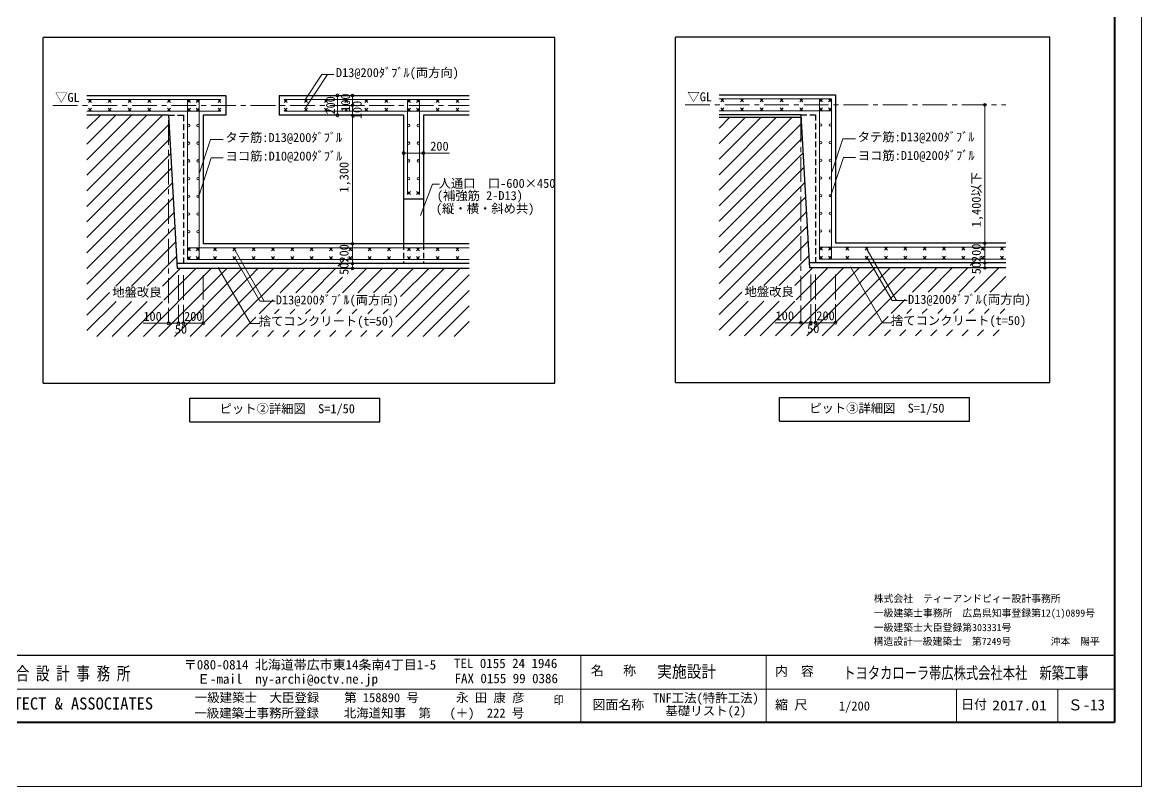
# Model space of a CAD drawing. Units: millimetres at full size, sheet at 1:200, with parts at 1:50. Extents: x -104640 to 71710, y -46154 to 74864.
# Drawn here: x 26426 to 71710, y -46154 to -15239 of the extents above; entities that cross this region are included whole.
import ezdxf
from ezdxf.enums import TextEntityAlignment as Align

# ---------------------------------------------------------------- set-up
doc = ezdxf.new("R2010")
doc.units = ezdxf.units.MM
doc.header["$LTSCALE"] = 200
doc.header["$PDMODE"] = 32
doc.header["$PDSIZE"] = 100
doc.linetypes.add('CHAIN1', pattern=[8, 5, -1, 1, -1])
doc.linetypes.add('DASHED1', pattern=[1.8, 1.2, -0.6])
for name, color, linetype, lineweight in [('0-0_基準線', 7, 'Continuous', 18), ('0-1_躯体', 2, 'Continuous', 18), ('0-2_間仕切り', 3, 'Continuous', 25), ('1-0_基準線', 3, 'Continuous', 25), ('1-1_躯体', 7, 'Continuous', 18), ('1-5_仕上げ', 7, 'Continuous', 18), ('1-7_寸法', 4, 'Continuous', 9), ('1-8_補助線', 4, 'Continuous', 9), ('1-F_', 4, 'CHAIN1', 9), ('2-2_間仕切り', 1, 'Continuous', 18)]:
    doc.layers.add(name, color=color, linetype=linetype, lineweight=lineweight)
doc.layers.add('2-1_躯体', color=7, linetype='Continuous')
doc.styles.add('ＭＳ ゴシック', font='')
doc.styles.get('ＭＳ ゴシック').set_extended_font_data('MS Gothic')

# ---------------------------------------------------------------- blocks, each defined once
blk = doc.blocks.new('_Small')
at = {"layer": '1-7_寸法', "color": 1, "lineweight": 18}
blk.add_circle((0, 0), 50, dxfattribs=at)

msp = doc.modelspace()

# ---------------------------------------------------------------- linework, layer by layer
at = {"layer": '0-0_基準線', "color": 3, "lineweight": 25}
msp.add_line((70618.7, -40846.9), (-8581.3, -40846.9), dxfattribs=at)
at = {"layer": '0-0_基準線', "color": 6, "lineweight": 40}
msp.add_line((70618.7, -43566.9), (52618.7, -43566.9), dxfattribs=at)
msp.add_lwpolyline([(70618.7, -43566.9), (-8581.3, -43566.9), (-8581.3, 11033.1), (70618.7, 11033.1)], close=True, dxfattribs=at)
at = {"layer": '0-1_躯体', "color": 7}
for p, q in [((49018.7, -40855.3), (49018.7, -43551.2)), ((56518.7, -40846.3), (56518.7, -43551.2)), ((64218.7, -42203.9), (64218.7, -43566.9)), ((68318.7, -42203.9), (68318.7, -43566.9))]:
    msp.add_line(p, q, dxfattribs=at)
at = {"layer": '0-2_間仕切り', "color": 4, "lineweight": 9}
msp.add_line((21683.7, -42206.9), (70618.7, -42206.9), dxfattribs=at)
at = {"layer": '1-0_基準線'}
for p, q in [((52846.1, -29813.2), (52846.1, -15832.8)), ((68002.3, -15832.8), (52846.1, -15832.8)), ((68002.3, -29813.2), (68002.3, -15832.8)), ((27266.4, -29836.2), (27266.4, -15855.8)), ((47966.9, -15855.8), (27266.4, -15855.8)), ((47966.9, -29836.2), (47966.9, -15855.8)), ((29039, -18195.1), (34662, -18195.1)), ((34662, -18195.1), (34662, -18995.1)), ((36822, -18195.1), (44499.1, -18195.1)), ((36822, -18195.1), (36822, -18995.1)), ((54618.7, -18172.2), (59321.7, -18172.2)), ((59321.7, -18172.2), (59321.7, -24172.2)), ((32342, -18995.1), (29039, -18995.1)), ((32342, -18995.1), (32695, -25195.1)), ((34662, -18995.1), (33742, -18995.1)), ((33742, -18995.1), (33742, -24195.1)), ((41850.8, -18995.1), (36822, -18995.1)), ((44499.1, -18995.1), (42650.8, -18995.1)), ((57921.7, -18972.2), (54618.7, -18972.2)), ((57921.7, -18972.2), (58274.7, -25172.2)), ((57933.1, -19092.2), (54618.7, -19092.2)), ((42650.8, -22395.1), (41850.8, -22395.1)), ((41850.8, -24195.1), (33742, -24195.1)), ((42650.8, -24195.1), (41850.8, -24195.1)), ((44499.1, -24195.1), (42650.8, -24195.1)), ((66219.1, -24172.2), (59321.7, -24172.2)), ((44499.1, -24995.1), (32695, -24995.1)), ((44499.1, -25195.1), (32695, -25195.1)), ((66219.1, -24972.2), (58274.7, -24972.2)), ((66219.1, -25172.2), (58274.7, -25172.2)), ((27266.4, -29836.2), (47966.9, -29836.2)), ((52846.1, -29813.2), (68002.3, -29813.2)), ((57061.3, -31373.2), (57061.3, -30413.2)), ((57061.3, -30413.2), (64741.3, -30413.2)), ((64741.3, -31373.2), (64741.3, -30413.2)), ((57061.3, -31373.2), (64741.3, -31373.2))]:
    msp.add_line(p, q, dxfattribs=at)
at = {"layer": '1-0_基準線', "linetype": 'DASHED1'}
for p, q in [((32342, -18995.1), (32942, -18995.1)), ((32942, -18995.1), (32942, -24995.1)), ((57921.7, -18972.2), (58521.7, -18972.2)), ((58521.7, -18972.2), (58521.7, -24972.2)), ((41850.8, -24195.1), (41850.8, -24995.1)), ((42650.8, -24195.1), (42650.8, -24995.1))]:
    msp.add_line(p, q, dxfattribs=at)
at = {"layer": '1-0_基準線'}
for points in [[(41850.8, -18995.1), (41850.8, -22395.1), (41850.8, -24195.1)], [(42650.8, -18995.1), (42650.8, -22395.1), (42650.8, -24195.1)]]:
    msp.add_lwpolyline(points, dxfattribs=at)
at = {"layer": '1-1_躯体'}
for p, q in [((29039, -18355.1), (33102, -18355.1)), ((29222, -18475.1), (29102, -18355.1)), ((29102, -18475.1), (29222, -18355.1)), ((30022, -18475.1), (29902, -18355.1)), ((29902, -18475.1), (30022, -18355.1)), ((30822, -18475.1), (30702, -18355.1)), ((30702, -18475.1), (30822, -18355.1)), ((31622, -18475.1), (31502, -18355.1)), ((31502, -18475.1), (31622, -18355.1)), ((32422, -18475.1), (32302, -18355.1)), ((32302, -18475.1), (32422, -18355.1)), ((33102, -18475.1), (33222, -18355.1)), ((33222, -18475.1), (33102, -18355.1)), ((33102, -18355.1), (34462, -18355.1)), ((33102, -18355.1), (33102, -24835.1)), ((33582, -18475.1), (33462, -18355.1)), ((33462, -18475.1), (33582, -18355.1)), ((33582, -18475.1), (33462, -18355.1)), ((33462, -18475.1), (33582, -18355.1)), ((33582, -18355.1), (33582, -24835.1)), ((34342, -18475.1), (34462, -18355.1)), ((34462, -18475.1), (34342, -18355.1)), ((37022, -18475.1), (37142, -18355.1)), ((37142, -18475.1), (37022, -18355.1)), ((37022, -18355.1), (44499.1, -18355.1)), ((37837, -18475.1), (37957, -18355.1)), ((37957, -18475.1), (37837, -18355.1)), ((38652, -18475.1), (38772, -18355.1)), ((38772, -18475.1), (38652, -18355.1)), ((39467, -18475.1), (39587, -18355.1)), ((39587, -18475.1), (39467, -18355.1)), ((40282, -18475.1), (40402, -18355.1)), ((40402, -18475.1), (40282, -18355.1)), ((41097, -18475.1), (41217, -18355.1)), ((41217, -18475.1), (41097, -18355.1)), ((42010.8, -18475.1), (42130.8, -18355.1)), ((42130.8, -18475.1), (42010.8, -18355.1)), ((42010.8, -18355.1), (42010.8, -22195.1)), ((42490.8, -18475.1), (42370.8, -18355.1)), ((42370.8, -18475.1), (42490.8, -18355.1)), ((42490.8, -18355.1), (42490.8, -22195.1)), ((43290.8, -18475.1), (43170.8, -18355.1)), ((43170.8, -18475.1), (43290.8, -18355.1)), ((44090.8, -18475.1), (43970.8, -18355.1)), ((43970.8, -18475.1), (44090.8, -18355.1)), ((54618.7, -18332.2), (58681.7, -18332.2)), ((54801.7, -18452.2), (54681.7, -18332.2)), ((54681.7, -18452.2), (54801.7, -18332.2)), ((55601.7, -18452.2), (55481.7, -18332.2)), ((55481.7, -18452.2), (55601.7, -18332.2)), ((56401.7, -18452.2), (56281.7, -18332.2)), ((56281.7, -18452.2), (56401.7, -18332.2)), ((57201.7, -18452.2), (57081.7, -18332.2)), ((57081.7, -18452.2), (57201.7, -18332.2)), ((58001.7, -18452.2), (57881.7, -18332.2)), ((57881.7, -18452.2), (58001.7, -18332.2)), ((58681.7, -18452.2), (58801.7, -18332.2)), ((58801.7, -18452.2), (58681.7, -18332.2)), ((58681.7, -18332.2), (59161.7, -18332.2)), ((58681.7, -18332.2), (58681.7, -24812.2)), ((59161.7, -18452.2), (59041.7, -18332.2)), ((59041.7, -18452.2), (59161.7, -18332.2)), ((59161.7, -18452.2), (59041.7, -18332.2)), ((59041.7, -18452.2), (59161.7, -18332.2)), ((59161.7, -18332.2), (59161.7, -24812.2)), ((29039, -18835.1), (33102, -18835.1)), ((29222, -18715.1), (29102, -18835.1)), ((29102, -18715.1), (29222, -18835.1)), ((30022, -18715.1), (29902, -18835.1)), ((29902, -18715.1), (30022, -18835.1)), ((30822, -18715.1), (30702, -18835.1)), ((30702, -18715.1), (30822, -18835.1)), ((31622, -18715.1), (31502, -18835.1)), ((31502, -18715.1), (31622, -18835.1)), ((32422, -18715.1), (32302, -18835.1)), ((32302, -18715.1), (32422, -18835.1)), ((33102, -18715.1), (33222, -18835.1)), ((33222, -18715.1), (33102, -18835.1)), ((33102, -18835.1), (34462, -18835.1)), ((33582, -18715.1), (33462, -18835.1)), ((33462, -18715.1), (33582, -18835.1)), ((33582, -18715.1), (33462, -18835.1)), ((33462, -18715.1), (33582, -18835.1)), ((34342, -18715.1), (34462, -18835.1)), ((34462, -18715.1), (34342, -18835.1)), ((37022, -18715.1), (37142, -18835.1)), ((37142, -18715.1), (37022, -18835.1)), ((37022, -18835.1), (44499.1, -18835.1)), ((37837, -18715.1), (37957, -18835.1)), ((37957, -18715.1), (37837, -18835.1)), ((38652, -18715.1), (38772, -18835.1)), ((38772, -18715.1), (38652, -18835.1)), ((39467, -18715.1), (39587, -18835.1)), ((39587, -18715.1), (39467, -18835.1)), ((40282, -18715.1), (40402, -18835.1)), ((40402, -18715.1), (40282, -18835.1)), ((41097, -18715.1), (41217, -18835.1)), ((41217, -18715.1), (41097, -18835.1)), ((42010.8, -18715.1), (42130.8, -18835.1)), ((42130.8, -18715.1), (42010.8, -18835.1)), ((42490.8, -18715.1), (42370.8, -18835.1)), ((42370.8, -18715.1), (42490.8, -18835.1)), ((43290.8, -18715.1), (43170.8, -18835.1)), ((43170.8, -18715.1), (43290.8, -18835.1)), ((44090.8, -18715.1), (43970.8, -18835.1)), ((43970.8, -18715.1), (44090.8, -18835.1)), ((54618.7, -18812.2), (58681.7, -18812.2)), ((54801.7, -18692.2), (54681.7, -18812.2)), ((54681.7, -18692.2), (54801.7, -18812.2)), ((55601.7, -18692.2), (55481.7, -18812.2)), ((55481.7, -18692.2), (55601.7, -18812.2)), ((56401.7, -18692.2), (56281.7, -18812.2)), ((56281.7, -18692.2), (56401.7, -18812.2)), ((57201.7, -18692.2), (57081.7, -18812.2)), ((57081.7, -18692.2), (57201.7, -18812.2)), ((58001.7, -18692.2), (57881.7, -18812.2)), ((57881.7, -18692.2), (58001.7, -18812.2)), ((58681.7, -18692.2), (58801.7, -18812.2)), ((59161.7, -18692.2), (59041.7, -18812.2)), ((59041.7, -18692.2), (59161.7, -18812.2)), ((59161.7, -18692.2), (59041.7, -18812.2)), ((59041.7, -18692.2), (59161.7, -18812.2)), ((42010.8, -22075.1), (42130.8, -22195.1)), ((42130.8, -22075.1), (42010.8, -22195.1)), ((42490.8, -22075.1), (42370.8, -22195.1)), ((42370.8, -22075.1), (42490.8, -22195.1)), ((44499.1, -24355.1), (33102, -24355.1)), ((33102, -24475.1), (33222, -24355.1)), ((33222, -24475.1), (33102, -24355.1)), ((33462, -24475.1), (33582, -24355.1)), ((33582, -24475.1), (33462, -24355.1)), ((34164.2, -24475.1), (34284.2, -24355.1)), ((34284.2, -24475.1), (34164.2, -24355.1)), ((34946.5, -24475.1), (35066.5, -24355.1)), ((35066.5, -24475.1), (34946.5, -24355.1)), ((35728.7, -24475.1), (35848.7, -24355.1)), ((35848.7, -24475.1), (35728.7, -24355.1)), ((36510.9, -24475.1), (36630.9, -24355.1)), ((36630.9, -24475.1), (36510.9, -24355.1)), ((37293.1, -24475.1), (37413.1, -24355.1)), ((37413.1, -24475.1), (37293.1, -24355.1)), ((38075.3, -24475.1), (38195.3, -24355.1)), ((38195.3, -24475.1), (38075.3, -24355.1)), ((38857.6, -24475.1), (38977.6, -24355.1)), ((38977.6, -24475.1), (38857.6, -24355.1)), ((39639.8, -24475.1), (39759.8, -24355.1)), ((39759.8, -24475.1), (39639.8, -24355.1)), ((40422, -24475.1), (40542, -24355.1)), ((40542, -24475.1), (40422, -24355.1)), ((41204.2, -24475.1), (41324.2, -24355.1)), ((41324.2, -24475.1), (41204.2, -24355.1)), ((42010.8, -24475.1), (42130.8, -24355.1)), ((42130.8, -24475.1), (42010.8, -24355.1)), ((42370.8, -24475.1), (42490.8, -24355.1)), ((42490.8, -24475.1), (42370.8, -24355.1)), ((43170.8, -24475.1), (43290.8, -24355.1)), ((43290.8, -24475.1), (43170.8, -24355.1)), ((43970.8, -24475.1), (44090.8, -24355.1)), ((44090.8, -24475.1), (43970.8, -24355.1)), ((66219.1, -24332.2), (58681.7, -24332.2)), ((58681.7, -24452.2), (58801.7, -24332.2)), ((58801.7, -24452.2), (58681.7, -24332.2)), ((59041.7, -24452.2), (59161.7, -24332.2)), ((59161.7, -24452.2), (59041.7, -24332.2)), ((59743.9, -24452.2), (59863.9, -24332.2)), ((59863.9, -24452.2), (59743.9, -24332.2)), ((60526.2, -24452.2), (60646.2, -24332.2)), ((60646.2, -24452.2), (60526.2, -24332.2)), ((61308.4, -24452.2), (61428.4, -24332.2)), ((61428.4, -24452.2), (61308.4, -24332.2)), ((62090.6, -24452.2), (62210.6, -24332.2)), ((62210.6, -24452.2), (62090.6, -24332.2)), ((62872.8, -24452.2), (62992.8, -24332.2)), ((62992.8, -24452.2), (62872.8, -24332.2)), ((63655, -24452.2), (63775, -24332.2)), ((63775, -24452.2), (63655, -24332.2)), ((64437.3, -24452.2), (64557.3, -24332.2)), ((64557.3, -24452.2), (64437.3, -24332.2)), ((65219.5, -24452.2), (65339.5, -24332.2)), ((65339.5, -24452.2), (65219.5, -24332.2)), ((66001.7, -24452.2), (66121.7, -24332.2)), ((66121.7, -24452.2), (66001.7, -24332.2)), ((33102, -24715.1), (33222, -24835.1)), ((33222, -24715.1), (33102, -24835.1)), ((33102, -24835.1), (44499.1, -24835.1)), ((33462, -24715.1), (33582, -24835.1)), ((33582, -24715.1), (33462, -24835.1)), ((34164.2, -24715.1), (34284.2, -24835.1)), ((34284.2, -24715.1), (34164.2, -24835.1)), ((34946.5, -24715.1), (35066.5, -24835.1)), ((35066.5, -24715.1), (34946.5, -24835.1)), ((35728.7, -24715.1), (35848.7, -24835.1)), ((35848.7, -24715.1), (35728.7, -24835.1)), ((36510.9, -24715.1), (36630.9, -24835.1)), ((36630.9, -24715.1), (36510.9, -24835.1)), ((37293.1, -24715.1), (37413.1, -24835.1)), ((37413.1, -24715.1), (37293.1, -24835.1)), ((38075.3, -24715.1), (38195.3, -24835.1)), ((38195.3, -24715.1), (38075.3, -24835.1)), ((38857.6, -24715.1), (38977.6, -24835.1)), ((38977.6, -24715.1), (38857.6, -24835.1)), ((39639.8, -24715.1), (39759.8, -24835.1)), ((39759.8, -24715.1), (39639.8, -24835.1)), ((40422, -24715.1), (40542, -24835.1)), ((40542, -24715.1), (40422, -24835.1)), ((41204.2, -24715.1), (41324.2, -24835.1)), ((41324.2, -24715.1), (41204.2, -24835.1)), ((42010.8, -24715.1), (42130.8, -24835.1)), ((42130.8, -24715.1), (42010.8, -24835.1)), ((42370.8, -24715.1), (42490.8, -24835.1)), ((42490.8, -24715.1), (42370.8, -24835.1)), ((43170.8, -24715.1), (43290.8, -24835.1)), ((43290.8, -24715.1), (43170.8, -24835.1)), ((43970.8, -24715.1), (44090.8, -24835.1)), ((44090.8, -24715.1), (43970.8, -24835.1)), ((58681.7, -24692.2), (58801.7, -24812.2)), ((58801.7, -24692.2), (58681.7, -24812.2)), ((58681.7, -24812.2), (66219.1, -24812.2)), ((59041.7, -24692.2), (59161.7, -24812.2)), ((59161.7, -24692.2), (59041.7, -24812.2)), ((59743.9, -24692.2), (59863.9, -24812.2)), ((59863.9, -24692.2), (59743.9, -24812.2)), ((60526.2, -24692.2), (60646.2, -24812.2)), ((60646.2, -24692.2), (60526.2, -24812.2)), ((61308.4, -24692.2), (61428.4, -24812.2)), ((61428.4, -24692.2), (61308.4, -24812.2)), ((62090.6, -24692.2), (62210.6, -24812.2)), ((62210.6, -24692.2), (62090.6, -24812.2)), ((62872.8, -24692.2), (62992.8, -24812.2)), ((62992.8, -24692.2), (62872.8, -24812.2)), ((63655, -24692.2), (63775, -24812.2)), ((63775, -24692.2), (63655, -24812.2)), ((64437.3, -24692.2), (64557.3, -24812.2)), ((64557.3, -24692.2), (64437.3, -24812.2)), ((65219.5, -24692.2), (65339.5, -24812.2)), ((65339.5, -24692.2), (65219.5, -24812.2)), ((66001.7, -24692.2), (66121.7, -24812.2)), ((66121.7, -24692.2), (66001.7, -24812.2))]:
    msp.add_line(p, q, dxfattribs=at)
msp.add_lwpolyline([(58801.7, -18692.2), (58681.7, -18812.2), (59161.7, -18812.2)], dxfattribs=at)
for centre in [(33150, -19410.1), (33534, -19410.1), (42058.8, -19410.1), (42442.8, -19410.1), (58729.7, -19387.2), (59113.7, -19387.2), (33150, -20125.1), (33534, -20125.1), (42058.8, -20125.1), (42442.8, -20125.1), (58729.7, -20102.2), (59113.7, -20102.2), (33150, -20840.1), (33534, -20840.1), (42058.8, -20840.1), (42442.8, -20840.1), (58729.7, -20817.2), (59113.7, -20817.2), (33150, -21555.1), (33534, -21555.1), (42058.8, -21555.1), (42442.8, -21555.1), (58729.7, -21532.2), (59113.7, -21532.2), (33150, -22270.1), (33534, -22270.1), (58729.7, -22247.2), (59113.7, -22247.2), (33150, -22985.1), (33534, -22985.1), (58729.7, -22962.2), (59113.7, -22962.2), (33150, -23700.1), (33534, -23700.1), (58729.7, -23677.2), (59113.7, -23677.2)]:
    msp.add_circle(centre, 48, dxfattribs=at)
at = {"layer": '1-5_仕上げ'}
for p, q in [((37883, -18347.2), (38543.9, -17345.9)), ((37886.7, -18691.9), (38775.2, -17345.9)), ((39031.1, -17345.9), (38543.9, -17345.9)), ((33593.7, -21327.2), (34038.4, -19970.7)), ((34554.3, -19970.7), (34038.4, -19970.7)), ((59173.4, -21304.2), (59618.1, -19947.7)), ((60134, -19947.7), (59618.1, -19947.7)), ((33546.1, -22311.1), (34067.1, -20721.7)), ((34554.3, -20721.7), (34067.1, -20721.7)), ((59125.8, -22288.1), (59646.8, -20698.8)), ((60134, -20698.8), (59646.8, -20698.8)), ((60611.4, -24443.7), (61794.4, -26492.9)), ((35027, -24770), (36035, -26515.8)), ((35031.7, -24466.7), (36214.7, -26515.8)), ((60606.7, -24747.1), (61614.7, -26492.9)), ((34345.4, -25151.1), (35652.6, -27415.2)), ((59925.1, -25128.1), (61232.3, -27392.2)), ((36647.8, -26515.8), (36035, -26515.8)), ((62227.5, -26492.9), (61614.7, -26492.9)), ((36033.8, -27415.2), (35652.6, -27415.2)), ((61613.5, -27392.2), (61232.3, -27392.2))]:
    msp.add_line(p, q, dxfattribs=at)
at = {"layer": '1-5_仕上げ', "color": 3, "lineweight": 25}
for p, q in [((33207.1, -31396.2), (33207.1, -30436.2)), ((33207.1, -30436.2), (40887.1, -30436.2)), ((40887.1, -31396.2), (40887.1, -30436.2)), ((33207.1, -31396.2), (40887.1, -31396.2))]:
    msp.add_line(p, q, dxfattribs=at)
at = {"layer": '1-5_仕上げ'}
msp.add_lwpolyline([(43296.4, -21781.2), (43017.3, -21781.2), (42535.4, -23051.3)], dxfattribs=at)
at = {"layer": '1-7_寸法'}
for p, q in [((39174.1, -18995.1), (39174.1, -18195.1)), ((39784.3, -18595.1), (39784.3, -18195.1)), ((39784.3, -18595.1), (39784.3, -24195.1)), ((39784.3, -18995.1), (39784.3, -18875.1)), ((65364, -18572.2), (65364, -24172.2)), ((33742, -22982.2), (33742, -23740.1)), ((59321.7, -22959.2), (59321.7, -23717.1)), ((39784.3, -24195.1), (39784.3, -24995.1)), ((65364, -24172.2), (65364, -24972.2)), ((39500.5, -25195.1), (39143, -25195.1)), ((39784.3, -24995.1), (39784.3, -25195.1)), ((65080.2, -25172.2), (64722.7, -25172.2)), ((65364, -24972.2), (65364, -25172.2)), ((32342, -26840.1), (32342, -27411.1)), ((32742, -26840.1), (32742, -27411.1)), ((32742, -26840.1), (32742, -27411.1)), ((32942, -26840.1), (32942, -27411.1)), ((32942, -26840.1), (32942, -27411.1)), ((33742, -26840.1), (33742, -27411.1)), ((57921.7, -26817.1), (57921.7, -27388.2)), ((58321.7, -26817.1), (58321.7, -27388.2)), ((58321.7, -26817.1), (58321.7, -27388.2)), ((58521.7, -26817.1), (58521.7, -27388.2)), ((58521.7, -26817.1), (58521.7, -27388.2)), ((59321.7, -26817.1), (59321.7, -27388.2)), ((32942, -27411.1), (32742, -27411.1)), ((32942, -27411.1), (33742, -27411.1)), ((58521.7, -27388.2), (58321.7, -27388.2)), ((58521.7, -27388.2), (59321.7, -27388.2))]:
    msp.add_line(p, q, dxfattribs=at)
for points in [[(41850.8, -20527.8), (42650.8, -20527.8), (43709.1, -20527.8)], [(32742, -27411.1), (32342, -27411.1), (31308.8, -27411.1)], [(58321.7, -27388.2), (57921.7, -27388.2), (56888.5, -27388.2)]]:
    msp.add_lwpolyline(points, dxfattribs=at)
at = {"layer": '1-7_寸法', "color": 7}
for p in [(39784.3, -18195.1), (39784.3, -18595.1), (65364, -18572.2), (39784.3, -18995.1), (39784.3, -24195.1), (65364, -24172.2), (39784.3, -24995.1), (39784.3, -25195.1), (65364, -24972.2), (65364, -25172.2)]:
    msp.add_point(p, dxfattribs=at)
at = {"layer": '1-8_補助線'}
for p, q in [((29039, -19537.5), (29581.4, -18995.1)), ((29039, -20166.1), (30210, -18995.1)), ((29039, -20794.7), (30838.6, -18995.1)), ((29039, -21423.4), (31467.2, -18995.1)), ((29039, -22052), (32095.9, -18995.1)), ((29039, -22680.6), (32362.6, -19357)), ((54618.7, -19514.5), (55041.1, -19092.2)), ((54618.7, -20143.2), (55669.7, -19092.2)), ((54618.7, -20771.8), (56298.3, -19092.2)), ((54618.7, -21400.4), (56927, -19092.2)), ((54618.7, -22029), (57555.6, -19092.2)), ((54618.7, -22657.6), (57946.5, -19329.9)), ((29039, -23309.2), (32396.5, -19951.7)), ((54618.7, -23286.2), (57979.9, -19925.1)), ((29039, -23937.8), (32430.3, -20546.5)), ((54618.7, -23914.9), (58013.3, -20520.2)), ((29039, -24566.4), (32464.2, -21141.3)), ((54618.7, -24543.5), (58046.8, -21115.4)), ((54618.7, -25172.1), (58080.2, -21710.6)), ((29039, -25195.1), (32498.1, -21736)), ((29039, -25823.7), (32531.9, -22330.8)), ((54618.7, -25800.7), (58113.7, -22305.8)), ((29039, -26452.3), (32565.8, -22925.5)), ((54618.7, -26429.3), (58147.1, -22900.9)), ((30211.8, -25908.1), (32599.7, -23520.3)), ((55791.5, -25885.2), (58180.5, -23496.1)), ((30840.4, -25908.1), (32633.5, -24115)), ((56420.1, -25885.2), (58214, -24091.3)), ((31469, -25908.1), (32667.4, -24709.8)), ((39189.7, -25102.3), (39428, -24863.9)), ((57048.7, -25885.2), (58247.4, -24686.5)), ((64769.4, -25079.3), (65007.7, -24841)), ((31322.2, -27940.8), (34067.9, -25195.1)), ((31950.8, -27940.8), (34696.5, -25195.1)), ((32097.6, -25908.1), (32810.7, -25195.1)), ((32154, -26480.4), (33439.3, -25195.1)), ((35635.8, -25513.1), (35953.8, -25195.1)), ((35865.9, -25911.6), (36582.4, -25195.1)), ((36096, -26310.1), (37211, -25195.1)), ((36860.3, -26174.4), (37839.6, -25195.1)), ((37488.9, -26174.4), (38468.2, -25195.1)), ((38117.6, -26174.4), (39096.8, -25195.1)), ((39374.8, -26174.4), (40354.1, -25195.1)), ((39725.5, -25195.1), (39753.9, -25166.7)), ((40003.4, -26174.4), (40982.7, -25195.1)), ((40632, -26174.4), (41611.3, -25195.1)), ((41260.7, -26174.4), (42239.9, -25195.1)), ((41380.1, -27940.8), (44125.8, -25195.1)), ((41531.4, -27160.9), (43497.2, -25195.1)), ((41730.2, -26333.5), (42868.5, -25195.1)), ((56901.9, -27917.8), (59647.6, -25172.2)), ((57530.5, -27917.8), (60276.2, -25172.2)), ((57677.3, -25885.2), (58390.4, -25172.2)), ((57733.7, -26457.4), (59019, -25172.2)), ((61215.5, -25490.1), (61533.5, -25172.2)), ((61445.6, -25888.6), (62162.1, -25172.2)), ((61675.7, -26287.2), (62790.7, -25172.2)), ((62440, -26151.4), (63419.3, -25172.2)), ((63068.7, -26151.4), (64047.9, -25172.2)), ((63697.3, -26151.4), (64676.5, -25172.2)), ((64954.5, -26151.4), (65933.8, -25172.2)), ((65305.2, -25172.2), (65333.6, -25143.7)), ((33208.1, -27940.8), (35521.8, -25627)), ((35521.8, -25627), (35635.8, -25513.1)), ((38746.2, -26174.4), (39374.8, -25545.8)), ((42008.7, -27940.8), (44499.1, -25450.5)), ((58787.8, -27917.8), (61101.5, -25604.1)), ((61101.5, -25604.1), (61215.5, -25490.1)), ((64325.9, -26151.4), (64954.5, -25522.8)), ((65583.1, -26151.4), (66219.1, -25515.4)), ((29039, -27080.9), (29950.2, -26169.7)), ((33836.7, -27940.8), (35751.9, -26025.6)), ((35751.9, -26025.6), (35865.9, -25911.6)), ((42637.3, -27940.8), (44499.1, -26079.1)), ((54618.7, -27057.9), (55529.9, -26146.8)), ((59416.4, -27917.8), (61331.6, -26002.6)), ((61331.6, -26002.6), (61445.6, -25888.6)), ((66211.7, -26151.4), (66219.1, -26144.1)), ((29039, -27709.5), (30214.2, -26534.4)), ((29436.4, -27940.8), (30842.8, -26534.4)), ((30065, -27940.8), (31471.4, -26534.4)), ((30693.6, -27940.8), (32100, -26534.4)), ((34465.3, -27940.8), (35982, -26424.1)), ((35982, -26424.1), (36096, -26310.1)), ((36000.7, -27034.1), (36569.3, -26465.4)), ((43266, -27940.8), (44499.1, -26707.7)), ((54618.7, -27686.6), (55793.9, -26511.4)), ((55016.1, -27917.8), (56422.5, -26511.4)), ((55644.7, -27917.8), (57051.1, -26511.4)), ((56273.3, -27917.8), (57679.7, -26511.4)), ((60045, -27917.8), (61561.7, -26401.1)), ((61561.7, -26401.1), (61675.7, -26287.2)), ((61580.4, -27011.1), (62149, -26442.5)), ((35093.9, -27940.8), (35877.7, -27157)), ((36629.3, -27034.1), (36820.6, -26842.8)), ((37257.9, -27034.1), (37449.2, -26842.8)), ((37886.5, -27034.1), (38077.8, -26842.8)), ((38515.1, -27034.1), (38706.4, -26842.8)), ((39143.7, -27034.1), (39335, -26842.8)), ((39772.4, -27034.1), (39963.7, -26842.8)), ((40401, -27034.1), (40592.3, -26842.8)), ((41029.6, -27034.1), (41220.9, -26842.8)), ((60673.6, -27917.8), (61457.4, -27134)), ((62209, -27011.1), (62400.3, -26819.8)), ((62837.6, -27011.1), (63028.9, -26819.8)), ((63466.2, -27011.1), (63657.5, -26819.8)), ((64094.8, -27011.1), (64286.1, -26819.8)), ((64723.4, -27011.1), (64914.7, -26819.8)), ((65352.1, -27011.1), (65543.4, -26819.8)), ((65980.7, -27011.1), (66172, -26819.8)), ((43894.6, -27940.8), (44499.1, -27336.3)), ((35722.5, -27940.8), (35963.8, -27699.6)), ((36351.2, -27940.8), (36592.4, -27699.6)), ((36979.8, -27940.8), (37221, -27699.6)), ((37608.4, -27940.8), (37849.6, -27699.6)), ((38237, -27940.8), (38478.3, -27699.6)), ((38865.6, -27940.8), (39106.9, -27699.6)), ((39494.2, -27940.8), (39735.5, -27699.6)), ((40122.9, -27940.8), (40364.1, -27699.6)), ((40751.5, -27940.8), (40992.7, -27699.6)), ((61302.2, -27917.8), (61543.5, -27676.6)), ((61930.9, -27917.8), (62172.1, -27676.6)), ((62559.5, -27917.8), (62800.7, -27676.6)), ((63188.1, -27917.8), (63429.3, -27676.6)), ((63816.7, -27917.8), (64058, -27676.6)), ((64445.3, -27917.8), (64686.6, -27676.6)), ((65074, -27917.8), (65315.2, -27676.6)), ((65702.6, -27917.8), (65943.8, -27676.6))]:
    msp.add_line(p, q, dxfattribs=at)
for points in [[(32579.4, -27940.8), (35291.7, -25228.5), (35325.1, -25195.1)], [(58159.2, -27917.8), (60871.4, -25205.6), (60904.8, -25172.2)]]:
    msp.add_lwpolyline(points, dxfattribs=at)
at = {"layer": '1-F_'}
for p, q in [((27662.5, -18595.1), (44499.1, -18595.1)), ((53242.2, -18572.2), (66219.1, -18572.2)), ((32342, -19191.7), (32342, -26840.1)), ((57921.7, -19088.8), (57921.7, -26817.1)), ((32742, -25467.1), (32742, -26840.1)), ((32942, -25467.1), (32942, -26840.1)), ((33742, -25467.1), (33742, -26840.1)), ((58321.7, -25444.1), (58321.7, -26817.1)), ((58521.7, -25444.1), (58521.7, -26817.1)), ((59321.7, -25444.1), (59321.7, -26817.1))]:
    msp.add_line(p, q, dxfattribs=at)
at = {"layer": '2-2_間仕切り'}
msp.add_lwpolyline([(-12290.4, 13245.8), (-12290.4, -46154.2), (71709.6, -46154.2), (71709.6, 13245.8)], close=True, dxfattribs=at)

# ---------------------------------------------------------------- block references
at = {"layer": '1-7_寸法', "xscale": 1.2, "yscale": 1.2}
for p, rotation in [((39174.1, -18195.1), 90), ((39174.1, -18995.1), 270), ((41850.8, -20527.8), 180), ((32342, -27411.1), 180), ((32942, -27411.1), 180), ((57921.7, -27388.2), 180), ((58521.7, -27388.2), 180)]:
    msp.add_blockref('_Small', p, dxfattribs=dict(at, rotation=rotation))
for p in [(42650.8, -20527.8), (32742, -27411.1), (33742, -27411.1), (58321.7, -27388.2), (59321.7, -27388.2)]:
    msp.add_blockref('_Small', p, dxfattribs=at)

# ---------------------------------------------------------------- texts
at = {"layer": '0-0_基準線', "color": 3, "style": 'ＭＳ ゴシック'}
for s, height, p in [('〒080-0814 北海道帯広市東14条南4丁目1-5', 384.2, (32958.7, -41529.7)), ('内  容', 384.2, (56875.4, -41787.2)), ('一級建築士  大臣登録\u3000\u3000第 158890 号\u3000    永 田 康 彦\u3000', 369.5, (33399.8, -42848.8)), ('一級建築士事務所登録  \u3000北海道知事  第   (＋)\u3000222 号', 369.5, (33382.2, -43471.8)), ('図面名称', 384.2, (49488.6, -43147.2))]:
    msp.add_text(s, height=height, dxfattribs=at).set_placement(p, align=Align.BOTTOM_LEFT)
for s, rotation, p in [('TEL 0155 24 1946', 0.001, (43888.9, -41476)), ('Ｅ-mail\u3000ny-archi@octv.ne.jp', 359.999, (33494.9, -42105.6)), ('FAX 0155 99 0386', 0.001, (43912.8, -42084.9))]:
    msp.add_text(s, height=384.2, rotation=rotation, dxfattribs=at).set_placement(p, align=Align.BOTTOM_LEFT)
for s, width, p in [('実施設計', 0.9, (52109.5, -41889.3)), ('トヨタカローラ帯広株式会社本社\u3000新築工事\u3000', 0.75, (59638.9, -41942.6))]:
    msp.add_text(s, height=485.1, dxfattribs=dict(at, width=width)).set_placement(p, align=Align.BOTTOM_LEFT)
at = {"layer": '0-0_基準線', "color": 6, "style": 'ＭＳ ゴシック', "width": 0.75}
msp.add_text('永 田 康 彦 総 合 設 計 事 務 所', height=533.6, rotation=0.001, dxfattribs=at).set_placement((22068.6, -42004.4), align=Align.BOTTOM_LEFT)
at = {"layer": '0-0_基準線', "color": 2, "style": 'ＭＳ ゴシック'}
msp.add_text('Ｎ.Ｙ. ARCHITECT & ASSOCIATES', height=488.5, dxfattribs=at).set_placement((22073.8, -43183.4), align=Align.BOTTOM_LEFT)
at = {"layer": '0-0_基準線', "style": 'ＭＳ ゴシック', "width": 0.9}
msp.add_text('印', height=323.4, dxfattribs=at).set_placement((47920.1, -42909), align=Align.BOTTOM_LEFT)
at = {"layer": '0-2_間仕切り', "style": 'ＭＳ ゴシック'}
for s, height, p in [('名 \u3000称', 384.2, (49422.3, -41765.7)), ('TNF工法(特許工法)', 369.5, (51940.7, -42862.8)), ('基礎リスト(2)', 369.5, (52440.6, -43383)), ('縮 尺', 384.2, (56875.4, -43147.2)), ('1/200', 369.5, (59462.6, -43187.2)), ('日付', 384.2, (64406, -43135.7)), ('Ｓ-13', 444.1, (68719, -43203.1))]:
    msp.add_text(s, height=height, dxfattribs=at).set_placement(p, align=Align.BOTTOM_LEFT)
at = {"layer": '0-2_間仕切り', "style": 'ＭＳ ゴシック', "width": 1.15}
msp.add_text('2017.01', height=404.3, dxfattribs=at).set_placement((65662.7, -43193.2), align=Align.BOTTOM_LEFT)
at = {"layer": '1-5_仕上げ', "style": 'ＭＳ ゴシック'}
for s, p in [('D13@200ﾀﾞﾌﾞﾙ(両方向)', (39112.1, -17561.5)), ('▽GL', (53331.8, -18542)), ('タテ筋:D13@200ﾀﾞﾌﾞﾙ', (34640.1, -20186.2)), ('タテ筋:D13@200ﾀﾞﾌﾞﾙ', (60219.8, -20163.2)), ('ヨコ筋:D10@200ﾀﾞﾌﾞﾙ', (34646.5, -20937.2)), ('ヨコ筋:D10@200ﾀﾞﾌﾞﾙ', (60226.2, -20914.3)), ('人通口\u3000口-600×450', (43267, -22042.5)), ('(補強筋 2-D13)', (43196.3, -22537.8)), ('(縦・横・斜め共)', (43158.4, -23060)), ('地盤改良', (30064.5, -26445.2)), ('D13@200ﾀﾞﾌﾞﾙ(両方向)', (36680.7, -26757.3)), ('地盤改良', (55644.2, -26422.2)), ('D13@200ﾀﾞﾌﾞﾙ(両方向)', (62260.4, -26734.4)), ('捨てコンクリート(t=50)', (35988.6, -27614.6)), ('捨てコンクリート(t=50)', (61568.3, -27591.6)), ('ピット②詳細図  S=1/50', (34407.1, -31158.8)), ('ピット③詳細図  S=1/50', (58261.3, -31135.9))]:
    msp.add_text(s, height=365.1, dxfattribs=at).set_placement(p, align=Align.BOTTOM_LEFT)
at = {"layer": '1-7_寸法', "color": 7, "style": 'ＭＳ ゴシック'}
for s, p in [('200', (39184.4, -18967.5)), ('100', (39790.2, -18859.9)), ('100', (40263.8, -19155.1)), ('1,300', (39730.2, -22123.1)), ('1,400以下', (65312.2, -23525.5)), ('200', (39730.2, -24955.1)), ('200', (65309.9, -24932.2)), ('50', (39730.2, -25451.8)), ('50', (65309.9, -25428.8))]:
    msp.add_text(s, height=365.1, rotation=90, dxfattribs=at).set_placement(p, align=Align.BOTTOM_LEFT)
for s, p in [('200', (42927.5, -20538.1)), ('100', (31320.5, -27421.5)), ('200', (32969.6, -27421.5)), ('100', (56900.2, -27398.5)), ('200', (58549.3, -27398.5)), ('50', (32594.1, -27938.3)), ('50', (58173.8, -27915.4))]:
    msp.add_text(s, height=365.1, dxfattribs=at).set_placement(p, align=Align.BOTTOM_LEFT)
at = {"layer": '1-F_', "color": 7, "style": 'ＭＳ ゴシック'}
msp.add_text('▽GL', height=365.1, dxfattribs=at).set_placement((27752.1, -18565), align=Align.BOTTOM_LEFT)
at = {"layer": '2-1_躯体', "style": 'ＭＳ ゴシック'}
for s, p in [('株式会社\u3000ティーアンドピィー設計事務所', (60872.6, -38778.8)), ('一級建築士事務所\u3000広島県知事登録第12(1)0899号', (60872.6, -39365.5)), ('一級建築士大臣登録第303331号', (60872.6, -39952.2)), ('構造設計一級建築士\u3000第7249号\u3000\u3000\u3000\u3000沖本\u3000陽平', (60863.4, -40512.6))]:
    msp.add_text(s, height=291.8, dxfattribs=at).set_placement(p, align=Align.BOTTOM_LEFT)

doc.saveas('drawing.dxf')
